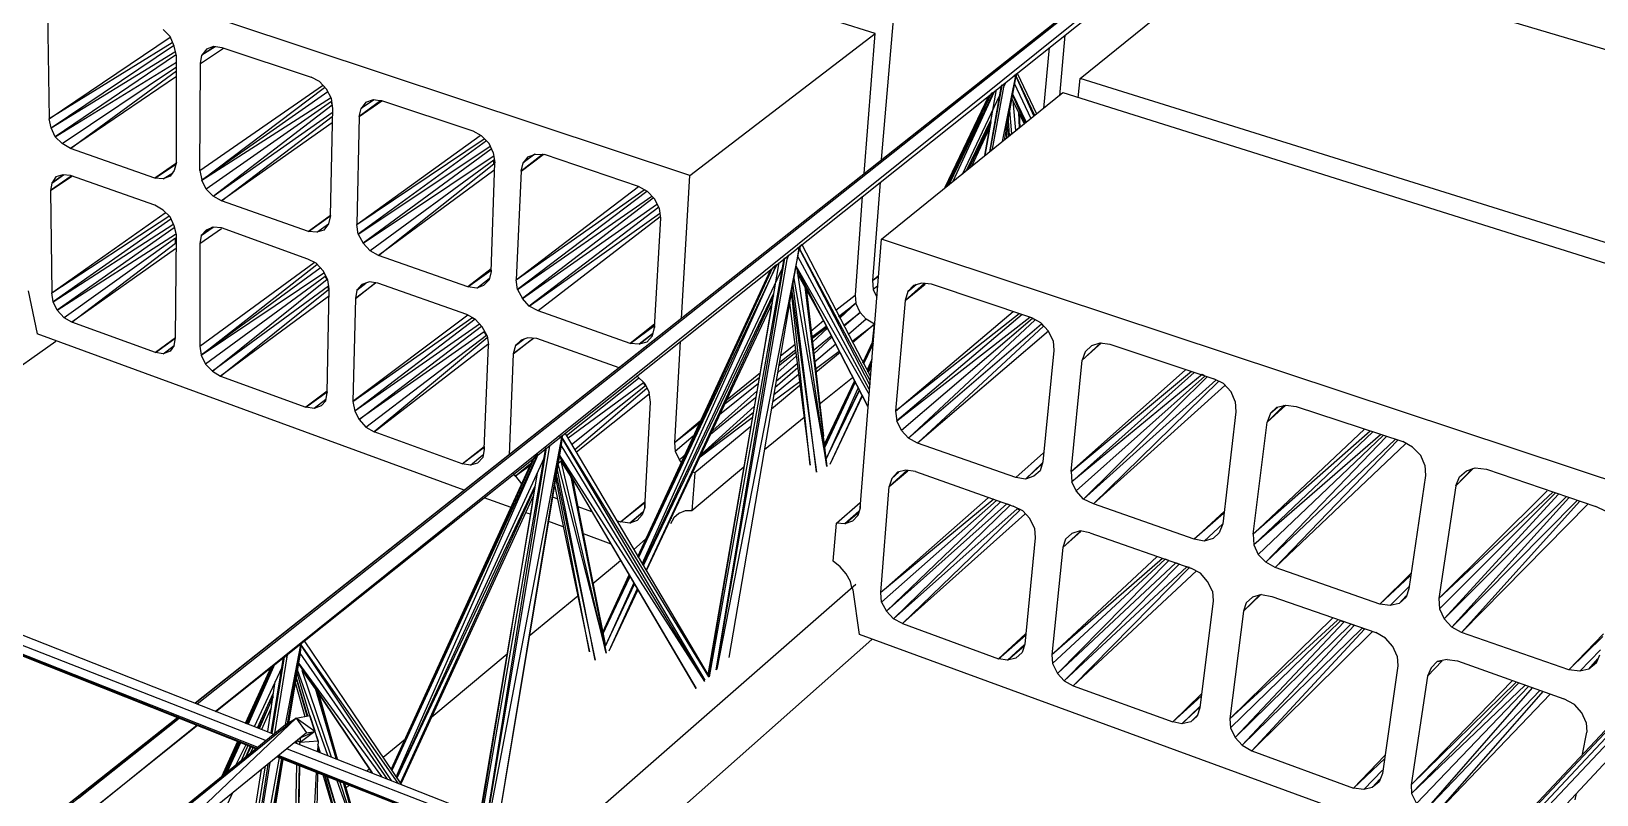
# Model space of a CAD drawing. Header units: inches. Extents: x -1482 to -895, y -39 to 122.
# Drawn here: x -997.16 to -995.226, y 2.158 to 3.102 of the extents above; entities that cross this region are included whole.
import ezdxf

# ---------------------------------------------------------------- set-up
doc = ezdxf.new("R2010")
doc.units = ezdxf.units.IN
doc.header["$MEASUREMENT"] = 0
doc.layers.add('all', color=1, linetype='Continuous')

# ---------------------------------------------------------------- blocks, each defined once
blk = doc.blocks.new('eeeeeeeeeeeeeeeee')
at = {"layer": 'all'}
for p, q in [((407.0615, -117.0347), (409.5889, -115.0324)), ((409.5905, -115.0324), (407.0615, -117.0347)), ((407.064, -117.0355), (409.5906, -115.0324)), ((407.064, -117.0355), (409.5906, -115.0324)), ((407.0863, -117.0449), (409.5935, -115.0324)), ((407.0871, -117.0449), (409.6129, -115.0324)), ((408.3574, -117.5453), (410.7129, -115.0324)), ((410.7185, -115.0324), (408.3591, -117.5453)), ((408.3651, -117.5479), (410.7186, -115.0324)), ((408.3694, -117.5496), (410.7367, -115.0324)), ((410.7336, -115.0356), (408.3873, -117.5564)), ((407.9023, -116.2066), (407.094, -115.9517)), ((408.1555, -116.2622), (408.3625, -116.0946)), ((409.2744, -116.3666), (408.3625, -116.0946)), ((407.6731, -116.382), (406.8493, -116.1083)), ((406.8793, -116.1801), (406.881, -116.3119)), ((407.0307, -116.2101), (407.0221, -116.2015)), ((407.91, -116.3623), (407.9246, -116.1895)), ((406.881, -116.3119), (407.0307, -116.2109)), ((407.0332, -116.2178), (406.881, -116.3119)), ((406.8835, -116.323), (407.035, -116.2212)), ((407.0358, -116.222), (407.0307, -116.2101)), ((407.0384, -116.234), (407.0358, -116.222)), ((407.076, -116.2255), (407.0846, -116.222)), ((407.0846, -116.222), (407.0948, -116.2237)), ((407.6731, -116.382), (407.9023, -116.2066)), ((407.8886, -116.3794), (407.9023, -116.2066)), ((408.1367, -116.2083), (408.1298, -116.2836)), ((406.8835, -116.323), (407.0367, -116.2289)), ((407.0375, -116.2332), (406.8887, -116.3341)), ((407.0384, -116.3657), (407.0384, -116.234)), ((407.0683, -116.2434), (407.0965, -116.2246)), ((407.0683, -116.2434), (407.07, -116.2332)), ((407.0854, -116.2229), (407.07, -116.2332)), ((407.0863, -116.2229), (407.07, -116.2332)), ((407.076, -116.2255), (407.07, -116.2332)), ((407.0948, -116.2237), (407.2052, -116.2605)), ((408.117, -116.2237), (408.1102, -116.299)), ((406.8887, -116.3341), (407.0384, -116.2417)), ((406.8972, -116.3426), (407.0384, -116.2477)), ((406.9075, -116.3486), (407.0384, -116.2528)), ((407.0384, -116.2597), (406.9075, -116.3486)), ((407.0675, -116.376), (407.0683, -116.2434)), ((407.2154, -116.2657), (407.2052, -116.2605)), ((408.0597, -116.3401), (408.076, -116.2588)), ((408.076, -116.2588), (408.0614, -116.3384)), ((408.0742, -116.258), (408.0734, -116.2588)), ((408.0734, -116.2588), (408.076, -116.2588)), ((408.0742, -116.258), (408.0742, -116.2588)), ((408.076, -116.2588), (408.0742, -116.258)), ((408.076, -116.2588), (408.0777, -116.2554)), ((408.076, -116.2563), (408.076, -116.2588)), ((408.076, -116.2571), (408.076, -116.2588)), ((408.076, -116.2588), (408.0991, -116.3076)), ((408.0982, -116.3084), (408.076, -116.2588)), ((408.0768, -116.2614), (408.0768, -116.2563)), ((408.0777, -116.2554), (408.1016, -116.3059)), ((407.0675, -116.376), (407.2189, -116.2708)), ((407.07, -116.388), (407.2214, -116.2734)), ((407.2257, -116.2785), (407.07, -116.388)), ((407.224, -116.2751), (407.2154, -116.2657)), ((407.23, -116.287), (407.224, -116.2751)), ((407.91, -116.4607), (408.1341, -116.2793)), ((407.9938, -116.3923), (408.0486, -116.2785)), ((408.0494, -116.2785), (407.9981, -116.3897)), ((408.0375, -116.3572), (408.052, -116.2759)), ((408.058, -116.2708), (408.0435, -116.3529)), ((408.0443, -116.3521), (408.0589, -116.2708)), ((408.046, -116.2802), (408.0494, -116.2785)), ((408.0614, -116.2682), (408.0469, -116.3495)), ((408.0589, -116.2708), (408.058, -116.2708)), ((408.0606, -116.2734), (408.064, -116.2665)), ((408.0948, -116.3119), (408.0742, -116.2682)), ((408.1341, -116.2793), (409.0716, -116.5745)), ((408.1529, -116.2862), (408.1555, -116.2622)), ((409.0913, -116.5548), (408.1555, -116.2622)), ((407.07, -116.388), (407.2291, -116.2862)), ((407.23, -116.2905), (407.0752, -116.3991)), ((407.0837, -116.4077), (407.2308, -116.2947)), ((407.2291, -116.4316), (407.2317, -116.299)), ((407.2317, -116.299), (407.23, -116.287)), ((407.2308, -116.2947), (407.23, -116.2905)), ((407.2642, -116.3093), (407.2924, -116.2896)), ((407.2907, -116.2896), (407.2642, -116.3093)), ((407.2642, -116.3093), (407.2668, -116.299)), ((407.2822, -116.2888), (407.2668, -116.299)), ((407.2728, -116.2913), (407.2668, -116.299)), ((407.2728, -116.2913), (407.2822, -116.2879)), ((407.2822, -116.2879), (407.2924, -116.2896)), ((407.2924, -116.2896), (407.2907, -116.2896)), ((407.4053, -116.3272), (407.2924, -116.2896)), ((407.9887, -116.3965), (408.0426, -116.2836)), ((408.0426, -116.2836), (407.9896, -116.3965)), ((407.9921, -116.394), (408.046, -116.2802)), ((408.0101, -116.3803), (408.0563, -116.2828)), ((408.0862, -116.3178), (408.0708, -116.2862)), ((408.0717, -116.2811), (408.0888, -116.3161)), ((408.0879, -116.317), (408.0717, -116.2819)), ((408.0717, -116.2819), (408.0717, -116.2828)), ((408.0717, -116.2828), (408.0871, -116.317)), ((408.076, -116.3264), (408.0725, -116.2896)), ((406.8835, -116.323), (406.881, -116.3119)), ((407.0837, -116.4077), (407.2308, -116.3042)), ((407.094, -116.4136), (407.2308, -116.3093)), ((407.2308, -116.317), (407.094, -116.4136)), ((407.2642, -116.3093), (407.2616, -116.4427)), ((408.0152, -116.376), (408.0452, -116.3136)), ((408.0452, -116.317), (408.0178, -116.3734)), ((408.0452, -116.3153), (408.0375, -116.3572)), ((408.0648, -116.3178), (408.0665, -116.3341)), ((408.0683, -116.3324), (408.0665, -116.3084)), ((408.0683, -116.3016), (408.0708, -116.3307)), ((408.0794, -116.3042), (408.0802, -116.323)), ((408.0802, -116.3059), (408.0811, -116.3221)), ((408.0871, -116.317), (408.0862, -116.3178)), ((408.0888, -116.3161), (408.0879, -116.317)), ((408.0991, -116.3076), (408.0982, -116.3084)), ((406.8887, -116.3341), (406.8835, -116.323)), ((406.8887, -116.3341), (406.8972, -116.3426)), ((407.2616, -116.4427), (407.4139, -116.3324)), ((407.2616, -116.4427), (407.419, -116.3367)), ((407.4156, -116.3332), (407.4053, -116.3272)), ((407.425, -116.3426), (407.4156, -116.3332)), ((408.0435, -116.323), (408.0212, -116.3709)), ((408.0648, -116.3358), (408.064, -116.323)), ((408.0665, -116.3341), (408.0648, -116.3358)), ((408.0708, -116.3307), (408.0683, -116.3324)), ((408.0802, -116.323), (408.076, -116.3264)), ((406.9075, -116.3486), (406.8972, -116.3426)), ((407.0119, -116.3854), (406.9075, -116.3486)), ((407.4216, -116.3392), (407.2633, -116.4547)), ((407.2633, -116.4547), (407.4259, -116.3461)), ((407.4276, -116.3495), (407.2693, -116.4658)), ((407.4301, -116.3538), (407.425, -116.3426)), ((407.4301, -116.3538), (407.4319, -116.3666)), ((407.4644, -116.3769), (407.4917, -116.3563)), ((407.4909, -116.3563), (407.4644, -116.3769)), ((407.4815, -116.3555), (407.4669, -116.3666)), ((407.4729, -116.3589), (407.4823, -116.3555)), ((407.4823, -116.3555), (407.4934, -116.3563)), ((407.4917, -116.3563), (407.4909, -116.3563)), ((407.6098, -116.3957), (407.4934, -116.3563)), ((408.0469, -116.3495), (408.0443, -116.3521)), ((408.0614, -116.3384), (408.0597, -116.3401)), ((407.0375, -116.3675), (407.0119, -116.3854)), ((407.0119, -116.3854), (407.0375, -116.3683)), ((407.0358, -116.376), (407.0307, -116.3828)), ((407.0384, -116.3657), (407.0358, -116.376)), ((407.0375, -116.3683), (407.0384, -116.3657)), ((407.0675, -116.376), (407.07, -116.388)), ((407.2693, -116.4658), (407.4301, -116.358)), ((407.431, -116.3632), (407.2779, -116.4752)), ((407.2881, -116.4812), (407.431, -116.3675)), ((407.431, -116.376), (407.2881, -116.4812)), ((407.4276, -116.5009), (407.4319, -116.3666)), ((407.431, -116.3675), (407.431, -116.3632)), ((407.4644, -116.3769), (407.4669, -116.3666)), ((407.4729, -116.3589), (407.4669, -116.3666)), ((406.8827, -116.4008), (406.9092, -116.3828)), ((406.9084, -116.3828), (406.8827, -116.4008)), ((406.8844, -116.3914), (406.8827, -116.4008)), ((406.8844, -116.3914), (406.8989, -116.3811)), ((406.8989, -116.3811), (406.8844, -116.3914)), ((406.8895, -116.3837), (406.8844, -116.3914)), ((406.8981, -116.3811), (406.8895, -116.3837)), ((406.9075, -116.382), (406.8981, -116.3811)), ((407.0119, -116.4188), (406.9075, -116.382)), ((406.9092, -116.3828), (406.9084, -116.3828)), ((407.0221, -116.3863), (407.0119, -116.3854)), ((407.0221, -116.3863), (407.0341, -116.3786)), ((407.0307, -116.3828), (407.0221, -116.3863)), ((407.0752, -116.3991), (407.07, -116.388)), ((407.4644, -116.3769), (407.4584, -116.5112)), ((407.4584, -116.5112), (407.6098, -116.3957)), ((407.6209, -116.4017), (407.6098, -116.3957)), ((407.6628, -116.5591), (407.6731, -116.382)), ((407.9083, -116.3905), (407.8989, -116.512)), ((406.8827, -116.4008), (406.8844, -116.5274)), ((407.0752, -116.3991), (407.0837, -116.4077)), ((407.094, -116.4136), (407.0837, -116.4077)), ((407.2018, -116.4513), (407.094, -116.4136)), ((407.4584, -116.5112), (407.6166, -116.4)), ((407.62, -116.4017), (407.4601, -116.5231)), ((407.4601, -116.5231), (407.626, -116.4077)), ((407.6277, -116.4102), (407.4661, -116.5343)), ((407.6294, -116.4111), (407.6209, -116.4017)), ((407.6354, -116.4231), (407.6294, -116.4111)), ((407.8861, -116.4077), (407.8775, -116.53)), ((406.8844, -116.5274), (407.0247, -116.4282)), ((406.8844, -116.5274), (407.029, -116.4325)), ((407.0221, -116.4248), (407.0119, -116.4188)), ((407.0307, -116.4333), (407.0221, -116.4248)), ((407.0358, -116.4444), (407.0307, -116.4333)), ((407.2291, -116.4316), (407.2018, -116.4513)), ((407.2018, -116.4513), (407.2283, -116.4325)), ((407.2291, -116.4316), (407.2266, -116.4419)), ((407.2283, -116.4325), (407.2291, -116.4316)), ((407.4661, -116.5343), (407.632, -116.4179)), ((407.6346, -116.4213), (407.4746, -116.5437)), ((407.4746, -116.5437), (407.6354, -116.429)), ((407.6363, -116.4333), (407.4857, -116.5496)), ((407.6371, -116.435), (407.6354, -116.4231)), ((407.0315, -116.4359), (406.8861, -116.5385)), ((406.8861, -116.5385), (407.0341, -116.4427)), ((407.0358, -116.447), (406.8912, -116.5488)), ((407.0384, -116.4556), (407.0358, -116.4444)), ((407.094, -116.4479), (407.0675, -116.4667)), ((407.0829, -116.4461), (407.0692, -116.4564)), ((407.0692, -116.4564), (407.0829, -116.4461)), ((407.0692, -116.4564), (407.0837, -116.4461)), ((407.0752, -116.4496), (407.0692, -116.4564)), ((407.0837, -116.4461), (407.0752, -116.4496)), ((407.094, -116.447), (407.0837, -116.4461)), ((407.2009, -116.4855), (407.094, -116.447)), ((407.212, -116.4521), (407.2018, -116.4513)), ((407.212, -116.4521), (407.2266, -116.4419)), ((407.2206, -116.4496), (407.212, -116.4521)), ((407.2266, -116.4419), (407.2206, -116.4496)), ((407.2633, -116.4547), (407.2616, -116.4427)), ((407.6294, -116.5702), (407.6371, -116.435)), ((406.8912, -116.5488), (407.0375, -116.4547)), ((407.0375, -116.4598), (406.8998, -116.5582)), ((406.9092, -116.5633), (407.0375, -116.4658)), ((407.0375, -116.4727), (406.9092, -116.5633)), ((407.0375, -116.583), (407.0384, -116.4556)), ((407.0375, -116.4658), (407.0375, -116.4598)), ((407.0692, -116.4564), (407.0675, -116.4667)), ((407.0675, -116.4667), (407.0675, -116.5933)), ((407.2633, -116.4547), (407.2693, -116.4658)), ((407.2779, -116.4752), (407.2693, -116.4658)), ((407.8082, -116.4718), (407.7064, -116.9927)), ((407.7218, -116.9782), (407.8082, -116.4718)), ((407.8065, -116.4718), (407.8057, -116.4718)), ((407.8057, -116.4718), (407.8082, -116.4718)), ((407.8065, -116.4718), (407.8074, -116.471)), ((407.8082, -116.4718), (407.8065, -116.4718)), ((407.8082, -116.4718), (407.8116, -116.4675)), ((407.8082, -116.4701), (407.8082, -116.4718)), ((407.8082, -116.4701), (407.8082, -116.4718)), ((407.8082, -116.4718), (407.8955, -116.6352)), ((407.8955, -116.6412), (407.8082, -116.4718)), ((407.8099, -116.4761), (407.8091, -116.4692)), ((407.8116, -116.4675), (407.8963, -116.6309)), ((407.8835, -116.7934), (407.91, -116.4607)), ((408.8715, -116.7797), (407.91, -116.4607)), ((407.0675, -116.5933), (407.2086, -116.4898)), ((407.0692, -116.6044), (407.212, -116.4923)), ((407.2112, -116.4906), (407.2009, -116.4855)), ((407.2197, -116.5), (407.2112, -116.4906)), ((407.2881, -116.4812), (407.2779, -116.4752)), ((407.3985, -116.5197), (407.2881, -116.4812)), ((407.78, -116.4923), (407.6141, -116.8619)), ((407.6962, -117.0021), (407.7834, -116.4898)), ((407.7894, -116.4846), (407.697, -117.0021)), ((407.7937, -116.4812), (407.7056, -116.9936)), ((407.7056, -116.9936), (407.7903, -116.4846)), ((407.7757, -116.4958), (407.78, -116.4923)), ((407.7903, -116.4846), (407.7894, -116.4846)), ((407.7937, -116.4846), (407.7954, -116.4804)), ((407.8946, -116.6463), (407.8065, -116.4821)), ((407.2163, -116.4966), (407.0692, -116.6044)), ((407.0692, -116.6044), (407.2206, -116.5026)), ((407.2223, -116.5069), (407.0743, -116.6155)), ((407.0829, -116.6241), (407.2248, -116.5103)), ((407.2257, -116.5112), (407.2197, -116.5)), ((407.2248, -116.5103), (407.2223, -116.5069)), ((407.2274, -116.5223), (407.2257, -116.5112)), ((407.4276, -116.4975), (407.3985, -116.5197)), ((407.3985, -116.5197), (407.4276, -116.4992)), ((407.4096, -116.5214), (407.425, -116.5094)), ((407.425, -116.5112), (407.4182, -116.518)), ((407.4276, -116.5009), (407.425, -116.5112)), ((407.4276, -116.4992), (407.4276, -116.5009)), ((407.4601, -116.5231), (407.4584, -116.5112)), ((407.6089, -116.8533), (407.7732, -116.4983)), ((407.6098, -116.855), (407.78, -116.4932)), ((407.6098, -116.855), (407.7757, -116.4958)), ((407.7732, -116.4983), (407.6098, -116.8542)), ((407.6149, -116.8636), (407.7877, -116.4966)), ((407.8014, -116.5094), (407.8424, -116.7421)), ((407.8039, -116.494), (407.8946, -116.6531)), ((407.8929, -116.6677), (407.8039, -116.4949)), ((407.8039, -116.4949), (407.8929, -116.6677)), ((407.8424, -116.7421), (407.8057, -116.4975)), ((407.8373, -116.5599), (407.8057, -116.5026)), ((407.8989, -116.512), (407.9057, -116.506)), ((407.8989, -116.512), (407.9057, -116.5069)), ((407.8989, -116.512), (407.8997, -116.5231)), ((406.8553, -116.5248), (406.8664, -116.5779)), ((406.8861, -116.5385), (406.8844, -116.5274)), ((407.2266, -116.5189), (407.0829, -116.6241)), ((407.0931, -116.6301), (407.2266, -116.5231)), ((407.2248, -116.6506), (407.2274, -116.5223)), ((407.2266, -116.5231), (407.2266, -116.5189)), ((407.2847, -116.5154), (407.2599, -116.5343)), ((407.2599, -116.5343), (407.2839, -116.5154)), ((407.2616, -116.524), (407.2599, -116.5343)), ((407.2728, -116.5154), (407.2616, -116.524)), ((407.2616, -116.524), (407.2728, -116.5154)), ((407.2676, -116.5171), (407.2616, -116.524)), ((407.277, -116.5137), (407.2676, -116.5171)), ((407.2676, -116.5171), (407.2728, -116.5154)), ((407.2873, -116.5154), (407.277, -116.5137)), ((407.3976, -116.5539), (407.2873, -116.5154)), ((407.4096, -116.5214), (407.3985, -116.5197)), ((407.4182, -116.518), (407.4096, -116.5214)), ((407.4601, -116.5231), (407.4661, -116.5343)), ((407.6158, -116.8644), (407.7766, -116.5283)), ((407.7766, -116.5308), (407.6192, -116.8704)), ((407.7988, -116.5223), (407.8296, -116.749)), ((407.8219, -116.7404), (407.7988, -116.5257)), ((407.8296, -116.749), (407.8005, -116.5146)), ((407.8151, -116.5197), (407.8424, -116.7421)), ((407.8168, -116.5214), (407.8382, -116.7045)), ((407.8536, -116.5488), (407.8775, -116.53)), ((407.8775, -116.53), (407.8784, -116.5402)), ((407.9049, -116.5189), (407.8997, -116.5231)), ((407.8997, -116.5231), (407.904, -116.5325)), ((407.963, -116.5154), (407.9391, -116.5368)), ((407.9391, -116.5368), (407.9639, -116.5163)), ((407.9425, -116.5257), (407.9391, -116.5368)), ((407.9528, -116.5171), (407.9425, -116.5257)), ((407.9425, -116.5257), (407.9528, -116.5171)), ((407.9494, -116.518), (407.9425, -116.5257)), ((407.9596, -116.5154), (407.9494, -116.518)), ((407.9716, -116.5163), (407.9596, -116.5154)), ((408.0956, -116.5582), (407.9716, -116.5163)), ((406.8912, -116.5488), (406.8861, -116.5385)), ((406.8998, -116.5582), (406.8912, -116.5488)), ((407.2266, -116.5317), (407.0931, -116.6301)), ((407.2599, -116.5343), (407.2565, -116.6617)), ((407.4746, -116.5437), (407.4661, -116.5343)), ((407.4857, -116.5496), (407.4746, -116.5437)), ((407.5995, -116.5899), (407.4857, -116.5496)), ((407.7749, -116.5402), (407.6192, -116.8713)), ((407.774, -116.5445), (407.6953, -116.9996)), ((407.7962, -116.5394), (407.8219, -116.7404)), ((407.857, -116.5565), (407.8784, -116.5402)), ((407.8784, -116.5402), (407.8578, -116.5573)), ((407.8587, -116.5582), (407.8784, -116.5402)), ((407.8835, -116.5514), (407.8784, -116.5402)), ((407.9391, -116.5368), (407.9271, -116.6737)), ((407.9271, -116.6737), (408.0725, -116.5505)), ((406.9092, -116.5633), (406.8998, -116.5582)), ((407.0127, -116.601), (406.9092, -116.5633)), ((407.3985, -116.5548), (407.2565, -116.6617)), ((407.2565, -116.6617), (407.4036, -116.5582)), ((407.4079, -116.5599), (407.2591, -116.6737)), ((407.413, -116.5659), (407.2591, -116.6737)), ((407.2642, -116.6839), (407.4156, -116.5685)), ((407.4079, -116.5599), (407.3976, -116.5539)), ((407.4036, -116.5582), (407.4079, -116.5599)), ((407.4165, -116.5693), (407.4079, -116.5599)), ((407.4156, -116.5685), (407.413, -116.5659)), ((407.4224, -116.5804), (407.4165, -116.5693)), ((407.6294, -116.5659), (407.5995, -116.5899)), ((407.5995, -116.5899), (407.6294, -116.5676)), ((407.6269, -116.5804), (407.6294, -116.5702)), ((407.6294, -116.5676), (407.6294, -116.5702)), ((407.8228, -116.5745), (407.8382, -116.5616)), ((407.8236, -116.5822), (407.8416, -116.5685)), ((407.8424, -116.5702), (407.8236, -116.5847)), ((407.863, -116.5676), (407.8835, -116.5514)), ((407.8835, -116.5514), (407.8638, -116.5685)), ((407.8912, -116.5599), (407.869, -116.5787)), ((407.8732, -116.5873), (407.9015, -116.5659)), ((407.9015, -116.5659), (407.8741, -116.589)), ((407.8912, -116.5599), (407.8835, -116.5514)), ((407.9015, -116.5659), (407.8912, -116.5599)), ((407.8989, -116.5881), (407.9015, -116.5659)), ((408.0802, -116.5531), (407.9271, -116.6737)), ((408.0837, -116.5539), (407.9288, -116.6857)), ((407.9288, -116.6857), (408.0931, -116.5573)), ((408.0965, -116.5591), (407.9348, -116.6976)), ((407.9434, -116.707), (408.0999, -116.5608)), ((408.1076, -116.5659), (407.9434, -116.707)), ((407.9545, -116.713), (408.1102, -116.5685)), ((408.1068, -116.5642), (408.0956, -116.5582)), ((408.0999, -116.5608), (408.0965, -116.5591)), ((408.1162, -116.5745), (408.1068, -116.5642)), ((408.1102, -116.5685), (408.1076, -116.5659)), ((406.8895, -116.5873), (406.5448, -116.8319)), ((407.3942, -116.7712), (406.8664, -116.5779)), ((407.0375, -116.583), (407.0127, -116.601)), ((407.0127, -116.601), (407.0367, -116.5839)), ((407.0358, -116.5924), (407.0375, -116.583)), ((407.0367, -116.5839), (407.0375, -116.583)), ((407.419, -116.5753), (407.2642, -116.6839)), ((407.2728, -116.6934), (407.4216, -116.5796)), ((407.4224, -116.583), (407.283, -116.6993)), ((407.4216, -116.5796), (407.419, -116.5753)), ((407.4224, -116.5804), (407.4242, -116.5916)), ((407.4798, -116.5839), (407.4549, -116.6027)), ((407.4549, -116.6027), (407.4789, -116.5839)), ((407.4678, -116.5847), (407.4575, -116.5924)), ((407.4575, -116.5924), (407.4678, -116.5847)), ((407.4644, -116.5856), (407.4575, -116.5924)), ((407.4729, -116.583), (407.4644, -116.5856)), ((407.4644, -116.5856), (407.4678, -116.5847)), ((407.484, -116.5839), (407.4729, -116.583)), ((407.5858, -116.6198), (407.484, -116.5839)), ((407.6106, -116.5907), (407.6269, -116.5779)), ((407.6269, -116.5779), (407.6106, -116.5907)), ((407.62, -116.5881), (407.6106, -116.5907)), ((407.6269, -116.5804), (407.62, -116.5881)), ((407.6611, -116.5873), (407.6543, -116.7122)), ((407.8433, -116.571), (407.8245, -116.5881)), ((407.8253, -116.5984), (407.8476, -116.5804)), ((407.8484, -116.5822), (407.8262, -116.6027)), ((407.8869, -116.6138), (407.8997, -116.5864)), ((408.1162, -116.5745), (407.9545, -116.713)), ((408.1221, -116.5864), (408.1162, -116.5745)), ((408.1221, -116.5864), (408.123, -116.5984)), ((408.1812, -116.589), (408.1581, -116.6104)), ((408.182, -116.589), (408.1581, -116.6104)), ((408.1701, -116.5924), (408.1803, -116.589)), ((408.1803, -116.589), (408.1923, -116.5907)), ((407.0221, -116.6027), (407.0127, -116.601)), ((407.0221, -116.6027), (407.0358, -116.5924)), ((407.0307, -116.5993), (407.0221, -116.6027)), ((407.0358, -116.5924), (407.0307, -116.5993)), ((407.0675, -116.5933), (407.0692, -116.6044)), ((407.0692, -116.6044), (407.0743, -116.6155)), ((407.283, -116.6993), (407.4233, -116.5907)), ((407.419, -116.7207), (407.4242, -116.5916)), ((407.4549, -116.6027), (407.4498, -116.7276)), ((407.4575, -116.5924), (407.4549, -116.6027)), ((407.6106, -116.5907), (407.5995, -116.5899)), ((407.8048, -116.6052), (407.7817, -116.6258)), ((407.8039, -116.601), (407.7826, -116.6181)), ((407.7843, -116.6129), (407.8039, -116.5975)), ((407.7851, -116.6052), (407.8031, -116.5907)), ((407.8536, -116.5907), (407.827, -116.6129)), ((407.8279, -116.6215), (407.8578, -116.5993)), ((407.8587, -116.601), (407.8288, -116.6258)), ((407.8997, -116.5899), (407.8878, -116.6147)), ((407.8878, -116.6155), (407.8989, -116.5916)), ((407.8878, -116.6155), (407.8989, -116.5924)), ((408.123, -116.5984), (408.1093, -116.7361)), ((408.1615, -116.6001), (408.1581, -116.6104)), ((408.1701, -116.5924), (408.1615, -116.6001)), ((408.1615, -116.6001), (408.1701, -116.5924)), ((408.1615, -116.6001), (408.1701, -116.5924)), ((408.1923, -116.5907), (408.3206, -116.6335)), ((407.0829, -116.6241), (407.0743, -116.6155)), ((407.0829, -116.6241), (407.0931, -116.6301)), ((407.7193, -116.6591), (407.7603, -116.6258)), ((407.8074, -116.6283), (407.7766, -116.654)), ((407.8065, -116.6198), (407.7783, -116.6446)), ((407.78, -116.636), (407.8057, -116.6147)), ((407.898, -116.6095), (407.8921, -116.6224)), ((407.8929, -116.6249), (407.8972, -116.6155)), ((407.8938, -116.6258), (407.8972, -116.6181)), ((408.1444, -116.7481), (408.1581, -116.6104)), ((408.2855, -116.6224), (408.1444, -116.7481)), ((408.1444, -116.7481), (408.2932, -116.6241)), ((408.1452, -116.7609), (408.2966, -116.6258)), ((408.3061, -116.6283), (408.1452, -116.7609)), ((408.3095, -116.6301), (408.3061, -116.6283)), ((407.0931, -116.6301), (407.1983, -116.6685)), ((407.5208, -116.7036), (407.6098, -116.6326)), ((407.6158, -116.6386), (407.5225, -116.707)), ((407.5268, -116.7147), (407.6183, -116.642)), ((407.62, -116.6455), (407.5311, -116.7216)), ((407.6081, -116.6301), (407.6072, -116.6301)), ((407.6175, -116.6395), (407.6081, -116.6301)), ((407.6183, -116.642), (407.6158, -116.6386)), ((407.6175, -116.6395), (407.6226, -116.6506)), ((407.7578, -116.6395), (407.7099, -116.678)), ((407.7167, -116.6643), (407.7586, -116.6318)), ((407.8091, -116.642), (407.774, -116.6711)), ((407.7757, -116.6617), (407.8091, -116.6369)), ((407.833, -116.6651), (407.8741, -116.6318)), ((407.8767, -116.636), (407.839, -116.7147)), ((407.8775, -116.6369), (407.839, -116.7182)), ((407.8775, -116.6378), (407.8399, -116.7182)), ((407.8399, -116.7182), (407.8775, -116.6378)), ((407.8809, -116.6455), (407.8416, -116.7327)), ((407.8416, -116.7327), (407.8826, -116.6472)), ((407.8955, -116.6352), (407.8955, -116.6412)), ((408.1504, -116.772), (408.3095, -116.6301)), ((408.3129, -116.6309), (408.1598, -116.7823)), ((408.1598, -116.7823), (408.3232, -116.6352)), ((408.3266, -116.6369), (408.1718, -116.7883)), ((408.1718, -116.7883), (408.3343, -116.642)), ((408.3326, -116.6395), (408.3206, -116.6335)), ((408.342, -116.6497), (408.3326, -116.6395)), ((407.2248, -116.6489), (407.1983, -116.6685)), ((407.1983, -116.6685), (407.2248, -116.6497)), ((407.2231, -116.6591), (407.2086, -116.6703)), ((407.2172, -116.6668), (407.2086, -116.6703)), ((407.2231, -116.6608), (407.2172, -116.6668)), ((407.2231, -116.6608), (407.2248, -116.6506)), ((407.2248, -116.6497), (407.2248, -116.6506)), ((407.2565, -116.6617), (407.2591, -116.6737)), ((407.5328, -116.7241), (407.6226, -116.6523)), ((407.6175, -116.7926), (407.6243, -116.6626)), ((407.6243, -116.6626), (407.6226, -116.6506)), ((407.6987, -116.7019), (407.7543, -116.6566)), ((407.756, -116.6489), (407.7013, -116.6976)), ((407.8416, -116.7327), (407.8826, -116.648)), ((407.8861, -116.654), (407.8459, -116.7395)), ((407.8861, -116.6549), (407.8459, -116.7395)), ((408.3471, -116.6617), (408.342, -116.6497)), ((408.3471, -116.6617), (408.348, -116.6745)), ((408.4078, -116.666), (408.3865, -116.6874)), ((408.3865, -116.6874), (408.4096, -116.666)), ((408.3984, -116.6685), (408.4096, -116.666)), ((408.4096, -116.666), (408.4224, -116.6677)), ((407.2086, -116.6703), (407.1983, -116.6685)), ((407.2591, -116.6737), (407.2642, -116.6839)), ((407.2642, -116.6839), (407.2728, -116.6934)), ((407.6543, -116.7122), (407.6859, -116.6857)), ((407.6859, -116.7301), (407.7501, -116.6814)), ((407.7518, -116.6754), (407.6868, -116.7284)), ((407.7526, -116.6677), (407.6876, -116.7267)), ((407.8142, -116.6814), (407.7655, -116.7216)), ((407.9271, -116.6737), (407.9288, -116.6857)), ((407.9348, -116.6976), (407.9288, -116.6857)), ((408.348, -116.6745), (408.3317, -116.8131)), ((408.3907, -116.6762), (408.3865, -116.6874)), ((408.3907, -116.6762), (408.3993, -116.6685)), ((408.3907, -116.6762), (408.3984, -116.6685)), ((408.4224, -116.6677), (408.5541, -116.7113)), ((407.2728, -116.6934), (407.283, -116.6993)), ((407.3916, -116.7387), (407.283, -116.6993)), ((407.5148, -116.7062), (407.5123, -116.7053)), ((407.5123, -116.7053), (407.5148, -116.7062)), ((407.5131, -116.7062), (407.514, -116.7045)), ((407.5148, -116.7062), (407.5148, -116.7036)), ((407.5148, -116.7036), (407.5148, -116.7062)), ((407.5157, -116.7036), (407.5148, -116.7062)), ((407.5191, -116.7011), (407.697, -117.0021)), ((407.6543, -116.7122), (407.685, -116.6882)), ((407.6773, -116.7045), (407.6551, -116.7233)), ((407.7483, -116.6925), (407.6791, -116.7498)), ((407.9434, -116.707), (407.9348, -116.6976)), ((408.3694, -116.8259), (408.3865, -116.6874)), ((408.3694, -116.8259), (408.5071, -116.6959)), ((408.5139, -116.6985), (408.3694, -116.8259)), ((408.5173, -116.6993), (408.3702, -116.8388)), ((408.5267, -116.7028), (408.3702, -116.8388)), ((408.3753, -116.8507), (408.5302, -116.7036)), ((408.3848, -116.8602), (408.5336, -116.7053)), ((407.3916, -116.7387), (407.419, -116.7173)), ((407.3916, -116.7387), (407.419, -116.7182)), ((407.4165, -117.1741), (407.4952, -116.719)), ((407.419, -116.7207), (407.4173, -116.731)), ((407.419, -116.7173), (407.419, -116.7207)), ((407.419, -116.7182), (407.419, -116.7207)), ((407.4994, -116.7164), (407.4224, -117.1775)), ((407.4224, -117.1766), (407.496, -116.719)), ((407.425, -117.1775), (407.5148, -116.7062)), ((407.5148, -116.7062), (407.4361, -117.1826)), ((407.514, -116.7156), (407.4361, -117.1826)), ((407.4994, -116.7182), (407.5003, -116.7156)), ((407.5123, -116.7062), (407.5148, -116.7062)), ((407.5148, -116.7062), (407.514, -116.7156)), ((407.691, -117.0073), (407.514, -116.7156)), ((407.5148, -116.7062), (407.6962, -117.0021)), ((407.6919, -117.0064), (407.5148, -116.7062)), ((407.6543, -116.7122), (407.6551, -116.7233)), ((407.6551, -116.7233), (407.6602, -116.7336)), ((407.9545, -116.713), (407.9434, -116.707)), ((408.076, -116.7558), (407.9545, -116.713)), ((408.076, -116.7558), (408.1102, -116.725)), ((408.5447, -116.7087), (408.3848, -116.8602)), ((408.3967, -116.867), (408.5481, -116.7096)), ((408.5575, -116.7139), (408.3967, -116.867)), ((408.5481, -116.7096), (408.5447, -116.7087)), ((408.5661, -116.7182), (408.5541, -116.7113)), ((408.5764, -116.7284), (408.5661, -116.7182)), ((407.3044, -117.1159), (407.4798, -116.7318)), ((407.4798, -116.7318), (407.3044, -117.1168)), ((407.3053, -117.1176), (407.4849, -116.7276)), ((407.3053, -117.1168), (407.4815, -116.7301)), ((407.4857, -116.7267), (407.3104, -117.1245)), ((407.3112, -117.1262), (407.4934, -116.731)), ((407.4019, -116.7404), (407.3916, -116.7387)), ((407.4019, -116.7404), (407.4173, -116.7276)), ((407.4105, -116.7378), (407.4019, -116.7404)), ((407.4173, -116.731), (407.4105, -116.7378)), ((407.4763, -116.7387), (407.4575, -116.7541)), ((407.4755, -116.7413), (407.4575, -116.7541)), ((407.4815, -116.7301), (407.4857, -116.7267)), ((407.5559, -116.9816), (407.5088, -116.7421)), ((407.514, -116.7353), (407.5097, -116.7387)), ((407.5097, -116.7387), (407.5696, -116.9731)), ((407.5114, -116.7276), (407.691, -117.0081)), ((407.6808, -117.0167), (407.5114, -116.7284)), ((407.5114, -116.7284), (407.5114, -116.7293)), ((407.5114, -116.7293), (407.6808, -117.0167)), ((407.5696, -116.9731), (407.514, -116.7353)), ((407.5328, -116.7652), (407.514, -116.7353)), ((407.6671, -116.7276), (407.6602, -116.7336)), ((407.6662, -116.7284), (407.6602, -116.7336)), ((407.6628, -116.737), (407.6602, -116.7336)), ((407.7398, -116.743), (407.6756, -116.7969)), ((408.1085, -116.7378), (408.0879, -116.7575)), ((408.0879, -116.7575), (408.1076, -116.7395)), ((408.1093, -116.7361), (408.1059, -116.7472)), ((408.1076, -116.7395), (408.1085, -116.7378)), ((408.5815, -116.7404), (408.5764, -116.7284)), ((408.5815, -116.7404), (408.5823, -116.7532)), ((408.6328, -116.7472), (408.6439, -116.7438)), ((408.6439, -116.7438), (408.6576, -116.7455)), ((407.4147, -117.1741), (407.4849, -116.7498)), ((407.4575, -116.7541), (407.4549, -116.7515)), ((407.4549, -116.7515), (407.4575, -116.7541)), ((407.4575, -116.7541), (407.4652, -116.7635)), ((407.5054, -116.7626), (407.549, -116.9714)), ((407.549, -116.9714), (407.5071, -116.7532)), ((407.508, -116.7515), (407.5559, -116.9816)), ((407.5259, -116.7549), (407.5696, -116.9731)), ((407.5285, -116.7584), (407.5259, -116.7549)), ((407.5268, -116.7549), (407.5687, -116.9637)), ((407.5687, -116.9637), (407.5285, -116.7584)), ((407.6791, -116.7498), (407.6756, -116.7969)), ((407.6791, -116.7498), (407.6765, -116.749)), ((407.9417, -116.7464), (407.9194, -116.7669)), ((407.9194, -116.7669), (407.9425, -116.7472)), ((407.9228, -116.7567), (407.9194, -116.7669)), ((407.9297, -116.749), (407.9228, -116.7567)), ((407.9228, -116.7567), (407.9314, -116.749)), ((407.94, -116.7464), (407.9297, -116.749)), ((407.9519, -116.7481), (407.94, -116.7464)), ((407.9519, -116.7481), (408.0725, -116.7909)), ((408.0879, -116.7575), (408.076, -116.7558)), ((408.0982, -116.7541), (408.0879, -116.7575)), ((408.1059, -116.7472), (408.0982, -116.7541)), ((408.1444, -116.7481), (408.1452, -116.7609)), ((408.1504, -116.772), (408.1452, -116.7609)), ((408.5823, -116.7532), (408.5618, -116.8935)), ((408.6405, -116.7447), (408.62, -116.7661)), ((408.6414, -116.7447), (408.62, -116.7661)), ((408.62, -116.7661), (408.6243, -116.7549)), ((408.6243, -116.7549), (408.6328, -116.7472)), ((408.6576, -116.7455), (408.7928, -116.7917)), ((407.3112, -117.127), (407.4823, -116.7652)), ((407.4815, -116.7686), (407.3155, -117.133)), ((407.4798, -116.778), (407.3164, -117.1339)), ((407.4524, -116.7926), (407.419, -116.7806)), ((407.5097, -116.7823), (407.5028, -116.7797)), ((407.9092, -116.8978), (407.9194, -116.7669)), ((407.9092, -116.8978), (408.0417, -116.7806)), ((408.0486, -116.7823), (407.9092, -116.8978)), ((408.1598, -116.7823), (408.1504, -116.772)), ((408.1718, -116.7883), (408.1598, -116.7823)), ((408.62, -116.7661), (408.5986, -116.9055)), ((408.7329, -116.772), (408.5986, -116.9055)), ((408.5986, -116.9055), (408.7397, -116.7738)), ((408.5995, -116.9183), (408.7432, -116.7746)), ((408.7466, -116.7763), (408.6054, -116.9303)), ((408.6054, -116.9303), (408.756, -116.7797)), ((408.7594, -116.7806), (408.6149, -116.9406)), ((407.4139, -117.1732), (407.4789, -116.7866)), ((407.4763, -116.8011), (407.4703, -116.7994)), ((407.5345, -116.7917), (407.5516, -116.7977)), ((407.5875, -116.8105), (407.6175, -116.7857)), ((407.5875, -116.8105), (407.6175, -116.7866)), ((407.5987, -116.8123), (407.6149, -116.7986)), ((407.6149, -116.7986), (407.5987, -116.8123)), ((407.6141, -116.802), (407.6081, -116.8088)), ((407.6175, -116.7926), (407.6141, -116.802)), ((407.6175, -116.7857), (407.6175, -116.7926)), ((407.6175, -116.7866), (407.6175, -116.7926)), ((407.6602, -116.7994), (407.6534, -116.8054)), ((407.6534, -116.8054), (407.6602, -116.7994)), ((407.6594, -116.8003), (407.6534, -116.8054)), ((407.6671, -116.7969), (407.6594, -116.8003)), ((407.6594, -116.8003), (407.6602, -116.7994)), ((407.6756, -116.7969), (407.6671, -116.7969)), ((407.8544, -116.8123), (407.8835, -116.7866)), ((407.8818, -116.7977), (407.8647, -116.8131)), ((407.8818, -116.7986), (407.8647, -116.8131)), ((407.8647, -116.8131), (407.8818, -116.7986)), ((407.8835, -116.7934), (407.8809, -116.8028)), ((407.8809, -116.8028), (407.8818, -116.7986)), ((407.8818, -116.7986), (407.8818, -116.7977)), ((407.8835, -116.7866), (407.8835, -116.7934)), ((408.052, -116.784), (407.91, -116.9098)), ((407.916, -116.9209), (408.0571, -116.7857)), ((408.0648, -116.7883), (407.916, -116.9209)), ((407.9246, -116.9303), (408.0691, -116.79)), ((408.0777, -116.7943), (407.9246, -116.9303)), ((407.9357, -116.9363), (408.0811, -116.796)), ((408.0871, -116.8011), (407.9357, -116.9363)), ((408.0571, -116.7857), (408.052, -116.784)), ((408.0691, -116.79), (408.0648, -116.7883)), ((408.0845, -116.7969), (408.0725, -116.7909)), ((408.0811, -116.796), (408.0777, -116.7943)), ((408.0931, -116.8063), (408.0845, -116.7969)), ((408.2966, -116.8319), (408.1718, -116.7883)), ((408.2966, -116.8319), (408.3334, -116.7977)), ((408.3326, -116.8003), (408.2966, -116.8319)), ((408.3334, -116.7977), (408.3326, -116.8003)), ((408.6149, -116.9406), (408.7697, -116.784)), ((408.7731, -116.7849), (408.6268, -116.9474)), ((408.6268, -116.9474), (408.7834, -116.7883)), ((408.8056, -116.7977), (408.7928, -116.7917)), ((407.5165, -116.8165), (407.4977, -116.8097)), ((407.5824, -116.8088), (407.5875, -116.8105)), ((407.5987, -116.8123), (407.5875, -116.8105)), ((407.6081, -116.8088), (407.5987, -116.8123)), ((407.6534, -116.8054), (407.6491, -116.8131)), ((407.65, -116.8063), (407.6508, -116.8054)), ((407.8501, -116.8593), (407.8544, -116.8123)), ((407.8647, -116.8131), (407.8544, -116.8123)), ((407.8741, -116.8097), (407.8647, -116.8131)), ((407.8809, -116.8028), (407.8741, -116.8097)), ((408.0991, -116.8182), (408.0931, -116.8063)), ((408.0991, -116.8182), (408.0999, -116.8302)), ((408.1555, -116.8217), (408.1452, -116.8251)), ((408.1675, -116.8242), (408.1555, -116.8217)), ((408.3317, -116.8131), (408.3086, -116.8345)), ((408.3317, -116.8131), (408.3274, -116.8242)), ((407.5413, -116.8251), (407.5756, -116.8379)), ((407.6038, -116.8448), (407.6183, -116.8319)), ((408.0999, -116.8302), (408.0871, -116.9619)), ((408.1341, -116.8422), (408.1555, -116.8225)), ((408.1341, -116.8422), (408.1564, -116.8225)), ((408.1375, -116.8319), (408.1341, -116.8422)), ((408.1452, -116.8251), (408.1375, -116.8319)), ((408.1452, -116.8251), (408.1375, -116.8319)), ((408.1675, -116.8242), (408.2924, -116.8679)), ((408.3086, -116.8345), (408.2966, -116.8319)), ((408.3197, -116.8311), (408.3086, -116.8345)), ((408.3274, -116.8242), (408.3197, -116.8311)), ((408.3197, -116.8311), (408.3274, -116.8242)), ((408.3694, -116.8259), (408.3702, -116.8388)), ((408.3702, -116.8388), (408.3753, -116.8507)), ((407.5533, -116.8867), (407.5875, -116.8584)), ((407.8587, -116.8661), (407.8501, -116.8593)), ((408.1341, -116.8422), (408.1204, -116.9748)), ((408.1204, -116.9748), (408.2505, -116.8533)), ((408.2573, -116.8559), (408.1204, -116.9748)), ((408.2607, -116.8567), (408.1213, -116.9859)), ((408.1273, -116.9979), (408.265, -116.8584)), ((408.265, -116.8584), (408.2607, -116.8567)), ((408.3848, -116.8602), (408.3753, -116.8507)), ((408.3967, -116.867), (408.3848, -116.8602)), ((407.5978, -116.8764), (407.5653, -116.9474)), ((407.5987, -116.8773), (407.5653, -116.95)), ((407.5987, -116.8781), (407.5653, -116.95)), ((407.5653, -116.95), (407.5995, -116.8781)), ((407.8664, -116.8747), (407.8587, -116.8661)), ((407.8715, -116.8841), (407.8664, -116.8747)), ((408.2736, -116.861), (408.1273, -116.9979)), ((408.1358, -117.0073), (408.2778, -116.8627)), ((408.2872, -116.8661), (408.1358, -117.0073)), ((408.147, -117.0133), (408.2907, -116.867)), ((408.2992, -116.8713), (408.147, -117.0133)), ((408.2778, -116.8627), (408.2736, -116.861)), ((408.2907, -116.867), (408.2872, -116.8661)), ((408.3043, -116.8738), (408.2924, -116.8679)), ((408.3129, -116.8841), (408.3043, -116.8738)), ((408.5259, -116.9123), (408.3967, -116.867)), ((408.5644, -116.8738), (408.5259, -116.9123)), ((408.5259, -116.9123), (408.5635, -116.8773)), ((407.5088, -117.2109), (407.8784, -116.8875)), ((407.6038, -116.8858), (407.5687, -116.9637)), ((407.5687, -116.9637), (407.6046, -116.8867)), ((407.5687, -116.9637), (407.6046, -116.8875)), ((407.6081, -116.8935), (407.573, -116.9705)), ((407.6089, -116.8944), (407.573, -116.9705)), ((407.8732, -116.8918), (407.8715, -116.8841)), ((407.8749, -116.8944), (407.8732, -116.8918)), ((407.8826, -116.95), (407.8749, -116.8944)), ((407.91, -116.9098), (407.9092, -116.8978)), ((408.3189, -116.8961), (408.3129, -116.8841)), ((408.3189, -116.8961), (408.3197, -116.9081)), ((408.5387, -116.914), (408.5618, -116.8909)), ((408.5618, -116.8935), (408.5584, -116.9038)), ((407.4746, -116.9517), (407.5345, -116.9021)), ((407.91, -116.9098), (407.916, -116.9209)), ((408.3197, -116.9081), (408.3035, -117.0406)), ((408.3771, -116.9012), (408.3574, -116.9209)), ((408.3574, -116.9209), (408.3779, -116.9012)), ((408.3608, -116.9106), (408.3574, -116.9209)), ((408.3608, -116.9106), (408.3685, -116.9038)), ((408.3796, -116.9004), (408.3685, -116.9038)), ((408.3796, -116.9004), (408.3925, -116.9029)), ((408.3925, -116.9029), (408.5208, -116.9474)), ((408.5387, -116.914), (408.5259, -116.9123)), ((408.5498, -116.9115), (408.5387, -116.914)), ((408.5498, -116.9115), (408.5584, -116.9021)), ((408.5498, -116.9115), (408.5584, -116.9021)), ((408.5584, -116.9038), (408.5498, -116.9115)), ((408.5986, -116.9055), (408.5995, -116.9183)), ((408.5995, -116.9183), (408.6054, -116.9303)), ((406.7792, -116.9363), (407.1496, -117.0808)), ((406.7903, -116.9277), (407.159, -117.0731)), ((407.9246, -116.9303), (407.916, -116.9209)), ((407.9357, -116.9363), (407.9246, -116.9303)), ((407.9357, -116.9363), (408.0546, -116.9799)), ((408.3574, -116.9209), (408.3403, -117.0543)), ((408.3403, -117.0543), (408.4677, -116.9294)), ((408.4737, -116.932), (408.3403, -117.0543)), ((408.4771, -116.9329), (408.3411, -117.0654)), ((408.3471, -117.0774), (408.4814, -116.9346)), ((408.49, -116.9371), (408.3471, -117.0774)), ((408.4814, -116.9346), (408.4771, -116.9329)), ((408.4942, -116.9388), (408.49, -116.9371)), ((408.6149, -116.9406), (408.6054, -116.9303)), ((407.1367, -117.0911), (406.7681, -116.9448)), ((406.7689, -116.944), (407.1376, -117.0903)), ((406.7698, -116.9431), (407.1393, -117.0894)), ((407.898, -116.956), (407.6038, -117.2168)), ((408.6516, -117.2314), (407.8826, -116.95)), ((408.0879, -116.9491), (408.0546, -116.9799)), ((408.0546, -116.9799), (408.0879, -116.9508)), ((408.3557, -117.0868), (408.4942, -116.9388)), ((408.5037, -116.9423), (408.3557, -117.0868)), ((408.3676, -117.0937), (408.5071, -116.9431)), ((408.5165, -116.9465), (408.3676, -117.0937)), ((408.5071, -116.9431), (408.5037, -116.9423)), ((408.5327, -116.9542), (408.5208, -116.9474)), ((408.5421, -116.9645), (408.5327, -116.9542)), ((408.6268, -116.9474), (408.6149, -116.9406)), ((408.7594, -116.9936), (408.6268, -116.9474)), ((408.7594, -116.9936), (408.8022, -116.9491)), ((408.8013, -116.9525), (408.7594, -116.9936)), ((407.1752, -116.9748), (407.1598, -117.0723)), ((407.1735, -117.0612), (407.1923, -116.9628)), ((407.1744, -116.9782), (407.1769, -116.9731)), ((407.1923, -116.9628), (407.1752, -117.0603)), ((407.1769, -117.0595), (407.1923, -116.9628)), ((407.1915, -116.9731), (407.1769, -117.0595)), ((407.1923, -116.9628), (407.1898, -116.9628)), ((407.1898, -116.9628), (407.1923, -116.9628)), ((407.1898, -116.9628), (407.1923, -116.9628)), ((407.1906, -116.9628), (407.1906, -116.9628)), ((407.1923, -116.9628), (407.1915, -116.9731)), ((407.2993, -117.1287), (407.1915, -116.9731)), ((407.1932, -116.9602), (407.1923, -116.9628)), ((407.1923, -116.9611), (407.1923, -116.9628)), ((407.1923, -116.9628), (407.3121, -117.1339)), ((407.3044, -117.1305), (407.1923, -116.9628)), ((407.3172, -117.1356), (407.1966, -116.9577)), ((407.354, -117.0518), (407.4472, -116.9739)), ((408.0657, -116.9816), (408.0862, -116.9628)), ((408.0657, -116.9816), (408.0862, -116.9637)), ((408.0837, -116.9722), (408.076, -116.9791)), ((408.076, -116.9791), (408.0837, -116.9722)), ((408.0837, -116.9722), (408.076, -116.9791)), ((408.0871, -116.9619), (408.0837, -116.9722)), ((408.1204, -116.9748), (408.1213, -116.9859)), ((408.5473, -116.9765), (408.5421, -116.9645)), ((408.5473, -116.9765), (408.5481, -116.9885)), ((408.7988, -116.9688), (408.7731, -116.9953)), ((408.7936, -116.985), (408.7979, -116.9748)), ((407.1239, -117.0595), (407.1556, -116.9902)), ((407.1248, -117.0603), (407.1564, -116.9893)), ((407.1265, -117.0603), (407.1581, -116.9876)), ((407.159, -116.9876), (407.1265, -117.0603)), ((407.1273, -117.0612), (407.1607, -116.9859)), ((407.135, -117.0637), (407.1692, -116.9902)), ((407.1556, -117.0714), (407.171, -116.9782)), ((407.1718, -116.9773), (407.1564, -117.0723)), ((407.1581, -116.9876), (407.159, -116.9876)), ((407.171, -116.9782), (407.1718, -116.9773)), ((407.2257, -117.0997), (407.1881, -116.9936)), ((407.1889, -116.9842), (407.1889, -116.985)), ((407.2924, -117.1253), (407.1889, -116.9842)), ((407.1889, -116.985), (407.2804, -117.121)), ((407.2804, -117.121), (407.1889, -116.985)), ((407.23, -117.1014), (407.1941, -116.9944)), ((407.1941, -116.9944), (407.212, -117.0201)), ((407.7064, -116.9927), (407.7056, -116.9936)), ((408.0657, -116.9816), (408.0546, -116.9799)), ((408.076, -116.9791), (408.0657, -116.9816)), ((408.1213, -116.9859), (408.1273, -116.9979)), ((408.5481, -116.9885), (408.5293, -117.1219)), ((408.6029, -116.9825), (408.5849, -117.0013)), ((408.5849, -117.0013), (408.6029, -116.9825)), ((408.5892, -116.991), (408.5849, -117.0013)), ((408.5892, -116.991), (408.5969, -116.9833)), ((408.6089, -116.9808), (408.5969, -116.9833)), ((408.5969, -116.9833), (408.6029, -116.9825)), ((408.6089, -116.9808), (408.6217, -116.9825)), ((408.6217, -116.9825), (408.7534, -117.0295)), ((408.7731, -116.9953), (408.7594, -116.9936)), ((408.7842, -116.9927), (408.7731, -116.9953)), ((408.7842, -116.9927), (408.7953, -116.9799)), ((408.7953, -116.9808), (408.7842, -116.9927)), ((408.7936, -116.985), (408.7842, -116.9927)), ((407.1513, -117.0697), (407.1607, -117.0081)), ((407.1975, -117.0518), (407.1855, -117.0098)), ((407.2009, -117.0509), (407.1864, -117.0021)), ((407.2, -117.0509), (407.1864, -117.003)), ((407.2052, -117.056), (407.1872, -116.9962)), ((407.697, -117.0021), (407.6962, -117.0021)), ((408.1273, -116.9979), (408.1358, -117.0073)), ((408.1358, -117.0073), (408.147, -117.0133)), ((408.147, -117.0133), (408.2701, -117.0577)), ((408.5849, -117.0013), (408.5644, -117.1356)), ((408.6893, -117.0073), (408.5644, -117.1356)), ((408.5644, -117.1356), (408.6944, -117.009)), ((408.5652, -117.1467), (408.6978, -117.0098)), ((408.7055, -117.0124), (408.5652, -117.1467)), ((408.5712, -117.1587), (408.7098, -117.0141)), ((408.7098, -117.0141), (408.7055, -117.0124)), ((407.1385, -117.0654), (407.1581, -117.0227)), ((407.1581, -117.027), (407.1402, -117.0654)), ((407.141, -117.0663), (407.1573, -117.0287)), ((407.236, -117.1031), (407.2103, -117.0167)), ((407.2112, -117.0175), (407.2368, -117.1039)), ((407.2377, -117.1039), (407.2146, -117.0227)), ((408.3052, -117.0235), (408.2701, -117.0577)), ((408.2701, -117.0577), (408.3052, -117.0261)), ((408.7141, -117.0158), (408.5806, -117.1689)), ((408.5806, -117.1689), (408.7235, -117.0193)), ((408.7278, -117.0201), (408.5918, -117.1749)), ((408.5918, -117.1749), (408.7363, -117.0235)), ((408.7663, -117.0364), (408.7534, -117.0295)), ((407.0401, -117.0526), (406.8076, -117.2365)), ((407.0418, -117.0535), (406.8158, -117.2327)), ((406.9049, -117.1595), (407.0401, -117.0526)), ((406.9178, -117.1518), (407.0418, -117.0535)), ((406.9511, -117.2417), (407.1864, -117.0535)), ((407.1864, -117.0535), (406.9648, -117.2331)), ((406.9776, -117.2519), (407.1864, -117.0535)), ((407.1556, -117.0406), (407.1436, -117.0672)), ((407.1735, -117.0612), (407.1864, -117.0535)), ((407.1864, -117.0535), (407.2035, -117.05)), ((407.2095, -117.0697), (407.1864, -117.0535)), ((407.1864, -117.0535), (407.1992, -117.0714)), ((407.2095, -117.0697), (407.2035, -117.05)), ((407.2035, -117.05), (407.2095, -117.0689)), ((407.2095, -117.0689), (407.2035, -117.05)), ((407.2035, -117.05), (407.2095, -117.0697)), ((408.2813, -117.0603), (408.3035, -117.0389)), ((408.3035, -117.0398), (408.2813, -117.0603)), ((408.2924, -117.0577), (408.3001, -117.05)), ((408.3001, -117.0509), (408.2924, -117.0577)), ((408.3035, -117.0406), (408.3001, -117.0509)), ((408.7757, -117.0466), (408.7663, -117.0364)), ((408.7808, -117.0586), (408.7757, -117.0466)), ((407.064, -117.062), (406.8321, -117.2493)), ((407.0649, -117.062), (406.9306, -117.1698)), ((406.9511, -117.2417), (407.1735, -117.0612)), ((407.1992, -117.0714), (406.9776, -117.2519)), ((407.2095, -117.0697), (407.1915, -117.0834)), ((407.1923, -117.0774), (407.2095, -117.0697)), ((407.1992, -117.0714), (407.2095, -117.0697)), ((407.2095, -117.0689), (407.2086, -117.0697)), ((407.2086, -117.0697), (407.2095, -117.0689)), ((407.2137, -117.0817), (407.2095, -117.0689)), ((407.2095, -117.0697), (407.2095, -117.0689)), ((407.2095, -117.0689), (407.2095, -117.0697)), ((407.2137, -117.0817), (407.2095, -117.0689)), ((407.2095, -117.0689), (407.2095, -117.0697)), ((407.2095, -117.0689), (407.2095, -117.0697)), ((407.2095, -117.0697), (407.2137, -117.0817)), ((407.2095, -117.0697), (407.2137, -117.0817)), ((408.2813, -117.0603), (408.2701, -117.0577)), ((408.2924, -117.0577), (408.2813, -117.0603)), ((408.3403, -117.0543), (408.3411, -117.0654)), ((408.3411, -117.0654), (408.3471, -117.0774)), ((408.7765, -117.098), (408.7817, -117.0706)), ((408.7808, -117.0586), (408.7817, -117.0706)), ((407.0948, -117.1253), (407.1145, -117.0817)), ((407.1154, -117.0826), (407.0965, -117.1236)), ((407.0983, -117.1219), (407.1162, -117.0826)), ((407.1171, -117.0826), (407.1, -117.121)), ((407.1017, -117.1193), (407.1179, -117.0834)), ((407.1128, -117.1099), (407.1248, -117.086)), ((407.1188, -117.1056), (407.1273, -117.0868)), ((407.1299, -117.0877), (407.1239, -117.1014)), ((407.1256, -117.0997), (407.1308, -117.0885)), ((407.1333, -117.0894), (407.1299, -117.0962)), ((407.1752, -117.0911), (407.5679, -117.2434)), ((407.1846, -117.0834), (407.5756, -117.2374)), ((407.1872, -117.0843), (407.1872, -117.0808)), ((407.1915, -117.0834), (407.1872, -117.0808)), ((407.1906, -117.086), (407.1915, -117.0834)), ((407.1906, -117.086), (407.1915, -117.0834)), ((407.1915, -117.0834), (407.1923, -117.0774)), ((407.2137, -117.0817), (407.1915, -117.0834)), ((407.2137, -117.0817), (407.2129, -117.0945)), ((407.2137, -117.0817), (407.2129, -117.0945)), ((407.2129, -117.0851), (407.2163, -117.0962)), ((407.2129, -117.0903), (407.2146, -117.0954)), ((407.2941, -117.1014), (407.3215, -117.0791)), ((408.3557, -117.0868), (408.3471, -117.0774)), ((408.3557, -117.0868), (408.3676, -117.0937)), ((407.1513, -117.1108), (407.1188, -117.3204)), ((407.1539, -117.1082), (407.1196, -117.3212)), ((407.1256, -117.3229), (407.1658, -117.1022)), ((407.1684, -117.1031), (407.1308, -117.3255)), ((407.1701, -117.1039), (407.1342, -117.3263)), ((407.1692, -117.1039), (407.1342, -117.3263)), ((407.5542, -117.2553), (407.1633, -117.1014)), ((407.1641, -117.1005), (407.555, -117.2553)), ((407.165, -117.0997), (407.5559, -117.2545)), ((407.1829, -117.3469), (407.1872, -117.1108)), ((407.1855, -117.3477), (407.1906, -117.1116)), ((407.1906, -117.1116), (407.1872, -117.3486)), ((408.3676, -117.0937), (408.4934, -117.1399)), ((408.5319, -117.0997), (408.4934, -117.1399)), ((408.4934, -117.1399), (408.5319, -117.1031)), ((407.1119, -117.3178), (407.1436, -117.1168)), ((407.1145, -117.3186), (407.1487, -117.1125)), ((407.2112, -117.1202), (407.1992, -117.3537)), ((407.2129, -117.121), (407.2086, -117.3571)), ((407.2479, -117.2177), (407.2197, -117.1236)), ((407.2214, -117.1236), (407.2497, -117.2245)), ((407.224, -117.1253), (407.2574, -117.2357)), ((407.2248, -117.1253), (407.2574, -117.2357)), ((407.2368, -117.1305), (407.271, -117.2254)), ((407.2402, -117.1313), (407.271, -117.2254)), ((407.2736, -117.1185), (407.277, -117.1159)), ((408.5062, -117.1416), (408.5293, -117.1176)), ((408.5165, -117.139), (408.5259, -117.1287)), ((408.5165, -117.139), (408.5259, -117.1296)), ((408.5293, -117.1219), (408.525, -117.1322)), ((407.1077, -117.1459), (407.0427, -117.2887)), ((407.2445, -117.133), (407.271, -117.2254)), ((407.2454, -117.1339), (407.2702, -117.2151)), ((407.2462, -117.1339), (407.2702, -117.2151)), ((407.2479, -117.1399), (407.2522, -117.1364)), ((408.5062, -117.1416), (408.4934, -117.1399)), ((408.5165, -117.139), (408.5062, -117.1416)), ((408.525, -117.1322), (408.5165, -117.139)), ((408.5644, -117.1356), (408.5652, -117.1467)), ((408.5652, -117.1467), (408.5712, -117.1587)), ((408.7671, -117.1544), (408.7688, -117.1467))]:
    blk.add_line(p, q, dxfattribs=at)

msp = doc.modelspace()

# ---------------------------------------------------------------- block references
msp.add_blockref('eeeeeeeeeeeeeeeee', (-1404.0195, 119.306))

doc.saveas('drawing.dxf')
